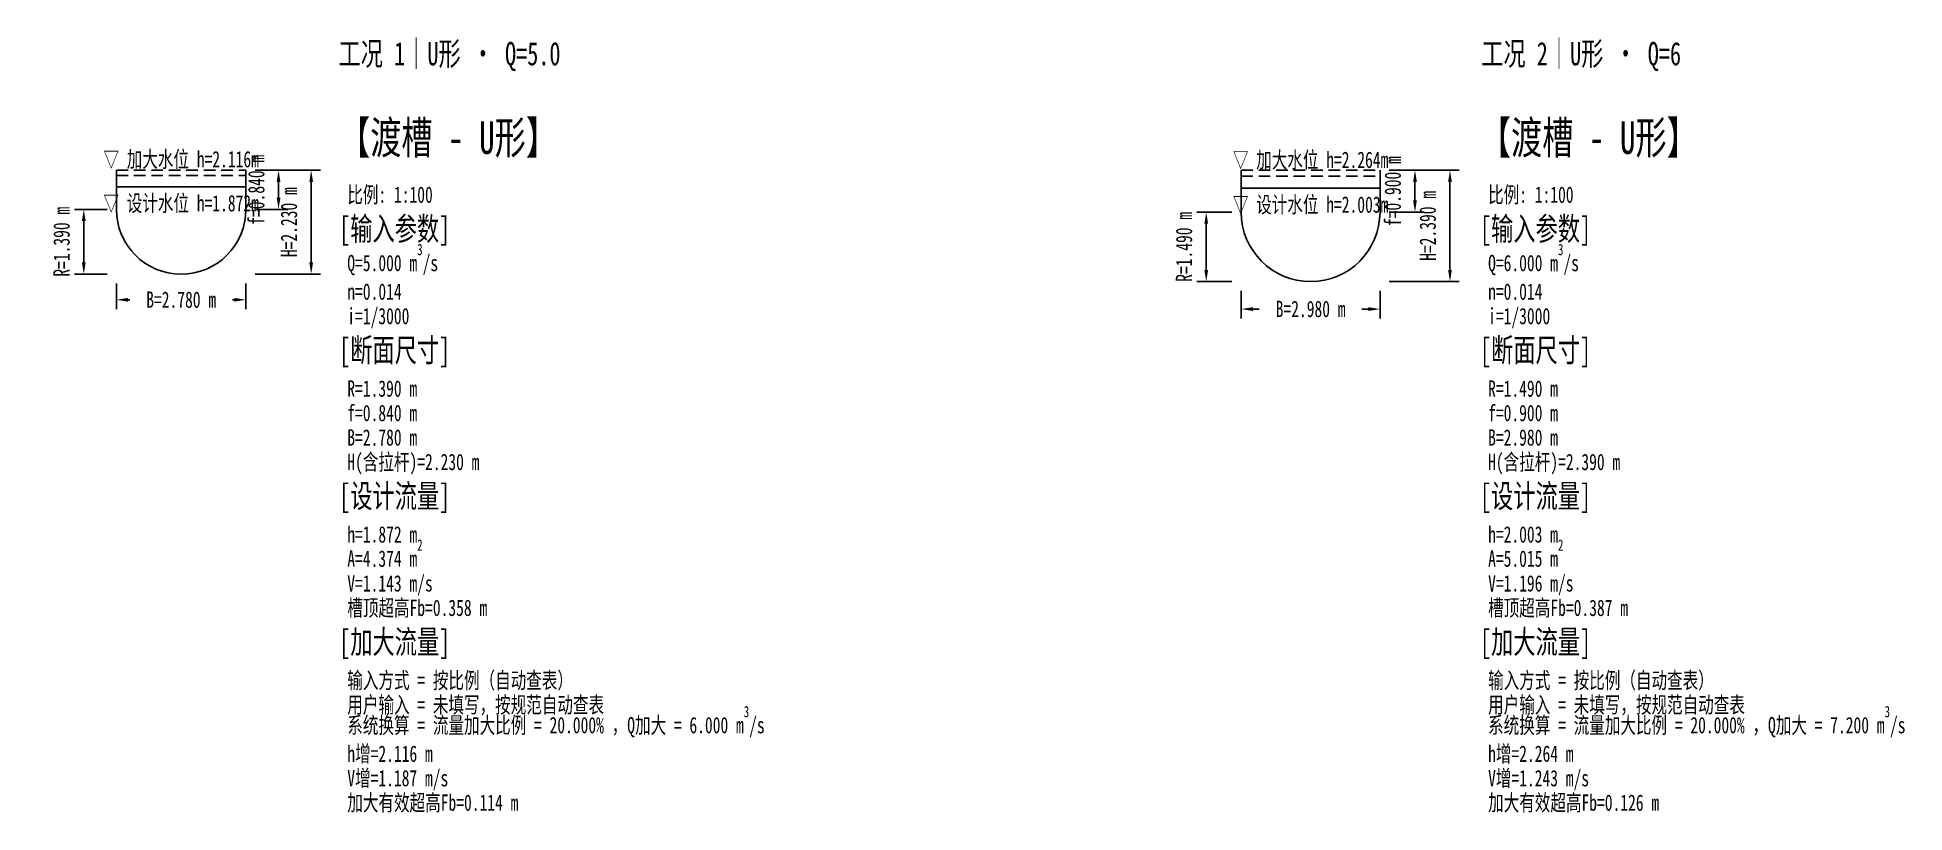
# Model space of a CAD drawing. Header units: millimetres. Extents: x 0 to 431, y -359 to 209.
# Drawn here: x 30 to 430.9, y 43.1 to 209.5 of the extents above.
import ezdxf
from ezdxf.enums import TextEntityAlignment as Align

# ---------------------------------------------------------------- set-up
doc = ezdxf.new("R2010")
doc.units = ezdxf.units.MM
doc.header["$LTSCALE"] = 5
doc.linetypes.add('DASHED', pattern=[0.75, 0.5, -0.25])
for name, color, linetype in [('工况1_加大水位', 4, 'Continuous'), ('工况1_参数文字', 3, 'Continuous'), ('工况1_尺寸标注', 2, 'Continuous'), ('工况1_设计水位', 5, 'Continuous'), ('工况1_轮廓线', 7, 'Continuous'), ('工况2_加大水位', 4, 'Continuous'), ('工况2_参数文字', 3, 'Continuous'), ('工况2_尺寸标注', 2, 'Continuous'), ('工况2_设计水位', 5, 'Continuous'), ('工况2_轮廓线', 7, 'Continuous')]:
    doc.layers.add(name, color=color, linetype=linetype)
doc.styles.add('FANGSONG', font='仿宋_GB2312', dxfattribs={"width": 0.7})
doc.dimstyles.new('CAD_DIM', dxfattribs={"dimtxt": 3.5, "dimasz": 2.5, "dimexe": 2, "dimexo": 2, "dimgap": 1, "dimtad": 1, "dimdec": 3, "dimtxsty": 'FANGSONG', "dimcen": 2.5, "dimazin": 3, "dimtfac": 1, "dimtmove": 0, "dimatfit": 3, "dimarcsym": 0})

# ---------------------------------------------------------------- blocks, each defined once
blk = doc.blocks.new('_CLOSEDFILLED')
at = {"color": 0, "linetype": 'ByBlock'}
blk.add_solid([(-1, 0.16), (0, 0), (-1, -0.16)], dxfattribs=at)
blk = doc.blocks.new('*D0')
at = {"transparency": 16777216}
for p, q in [((47.0056, 156.65), (47.0056, 151.1456)), ((74.8056, 156.65), (74.8056, 151.1456)), ((49.5056, 153.1456), (49.8806, 153.1456)), ((71.9306, 153.1456), (72.3056, 153.1456))]:
    blk.add_line(p, q, dxfattribs=at)
at = {"layer": 'Defpoints', "transparency": 16777216}
for p in [(47.0056, 158.65), (74.8056, 158.65), (47.0056, 153.1456)]:
    blk.add_point(p, dxfattribs=at)
at = {"layer": '工况1_尺寸标注', "transparency": 16777216, "xscale": 2.5, "yscale": 2.5, "rotation": 180}
blk.add_blockref('_CLOSEDFILLED', (47.0056, 153.1456), dxfattribs=at)
at = {"layer": '工况1_尺寸标注', "transparency": 16777216, "xscale": 2.5, "yscale": 2.5}
blk.add_blockref('_CLOSEDFILLED', (74.8056, 153.1456), dxfattribs=at)
at = {"layer": '工况1_尺寸标注', "transparency": 16777216, "insert": (60.9056, 153.1456), "char_height": 3.5, "attachment_point": 5, "style": 'FANGSONG'}
blk.add_mtext('B=2.780 m', dxfattribs=at)
blk = doc.blocks.new('*D4')
at = {"transparency": 16777216}
for p, q in [((76.8056, 180.95), (90.8168, 180.95)), ((88.8168, 161.15), (88.8168, 178.45)), ((76.8056, 158.65), (90.8168, 158.65))]:
    blk.add_line(p, q, dxfattribs=at)
at = {"layer": 'Defpoints', "transparency": 16777216}
for p in [(74.8056, 180.95), (74.8056, 158.65), (88.8168, 158.65)]:
    blk.add_point(p, dxfattribs=at)
at = {"layer": '工况1_尺寸标注', "transparency": 16777216, "xscale": 2.5, "yscale": 2.5}
for p, rotation in [((88.8168, 180.95), 90), ((88.8168, 158.65), 270)]:
    blk.add_blockref('_CLOSEDFILLED', p, dxfattribs=dict(at, rotation=rotation))
at = {"layer": '工况1_尺寸标注', "transparency": 16777216, "insert": (84.0668, 169.8), "char_height": 3.5, "attachment_point": 5, "rotation": 90, "style": 'FANGSONG'}
blk.add_mtext('H=2.230 m', dxfattribs=at)
blk = doc.blocks.new('*D5')
at = {"transparency": 16777216}
for p, q in [((288.4752, 155.05), (288.4752, 149.1496)), ((318.2752, 155.05), (318.2752, 149.1496)), ((290.9752, 151.1496), (292.3502, 151.1496)), ((314.4002, 151.1496), (315.7752, 151.1496))]:
    blk.add_line(p, q, dxfattribs=at)
at = {"layer": 'Defpoints', "transparency": 16777216}
for p in [(288.4752, 157.05), (318.2752, 157.05), (288.4752, 151.1496)]:
    blk.add_point(p, dxfattribs=at)
at = {"layer": '工况2_尺寸标注', "transparency": 16777216, "xscale": 2.5, "yscale": 2.5, "rotation": 180}
blk.add_blockref('_CLOSEDFILLED', (288.4752, 151.1496), dxfattribs=at)
at = {"layer": '工况2_尺寸标注', "transparency": 16777216, "xscale": 2.5, "yscale": 2.5}
blk.add_blockref('_CLOSEDFILLED', (318.2752, 151.1496), dxfattribs=at)
at = {"layer": '工况2_尺寸标注', "transparency": 16777216, "insert": (303.3752, 151.1496), "char_height": 3.5, "attachment_point": 5, "style": 'FANGSONG'}
blk.add_mtext('B=2.980 m', dxfattribs=at)
blk = doc.blocks.new('*D8')
at = {"transparency": 16777216}
for p, q in [((320.2752, 180.95), (335.2944, 180.95)), ((333.2944, 159.55), (333.2944, 178.45)), ((320.2752, 157.05), (335.2944, 157.05))]:
    blk.add_line(p, q, dxfattribs=at)
at = {"layer": 'Defpoints', "transparency": 16777216}
for p in [(318.2752, 180.95), (318.2752, 157.05), (333.2944, 157.05)]:
    blk.add_point(p, dxfattribs=at)
at = {"layer": '工况2_尺寸标注', "transparency": 16777216, "xscale": 2.5, "yscale": 2.5}
for p, rotation in [((333.2944, 180.95), 90), ((333.2944, 157.05), 270)]:
    blk.add_blockref('_CLOSEDFILLED', p, dxfattribs=dict(at, rotation=rotation))
at = {"layer": '工况2_尺寸标注', "transparency": 16777216, "insert": (328.5444, 169), "char_height": 3.5, "attachment_point": 5, "rotation": 90, "style": 'FANGSONG'}
blk.add_mtext('H=2.390 m', dxfattribs=at)

msp = doc.modelspace()

# ---------------------------------------------------------------- linework, layer by layer
at = {"layer": '工况1_加大水位', "linetype": 'DASHED'}
msp.add_line((47.0056, 179.8149), (74.8056, 179.8149), dxfattribs=at)
at = {"layer": '工况1_设计水位'}
msp.add_line((47.0056, 177.3676), (74.8056, 177.3676), dxfattribs=at)
at = {"layer": '工况1_轮廓线'}
for p, q in [((47.0056, 172.55), (47.0056, 180.95)), ((74.8056, 172.55), (74.8056, 180.95))]:
    msp.add_line(p, q, dxfattribs=at)
at = {"layer": '工况1_轮廓线', "linetype": 'DASHED'}
msp.add_line((47.0056, 180.95), (74.8056, 180.95), dxfattribs=at)
at = {"layer": '工况1_轮廓线'}
msp.add_arc((60.9056, 172.55), 13.9, 180, 360, dxfattribs=at)
at = {"layer": '工况2_加大水位', "linetype": 'DASHED'}
msp.add_line((288.4752, 179.6896), (318.2752, 179.6896), dxfattribs=at)
at = {"layer": '工况2_设计水位'}
msp.add_line((288.4752, 177.0756), (318.2752, 177.0756), dxfattribs=at)
at = {"layer": '工况2_轮廓线'}
for p, q in [((288.4752, 171.95), (288.4752, 180.95)), ((318.2752, 171.95), (318.2752, 180.95))]:
    msp.add_line(p, q, dxfattribs=at)
at = {"layer": '工况2_轮廓线', "linetype": 'DASHED'}
msp.add_line((288.4752, 180.95), (318.2752, 180.95), dxfattribs=at)
at = {"layer": '工况2_轮廓线'}
msp.add_arc((303.3752, 171.95), 14.9, 180, 360, dxfattribs=at)

# ---------------------------------------------------------------- texts
at = {"layer": '工况1_加大水位', "style": 'FANGSONG', "width": 0.7}
msp.add_text('▽ 加大水位 h=2.116m', height=3.5, dxfattribs=at).set_placement((60.9056, 181.5649), align=Align.CENTER)
at = {"layer": '工况1_参数文字', "style": 'FANGSONG', "width": 0.7}
msp.add_text('工况 1｜U形 · Q=5.0', height=5, dxfattribs=at).set_placement((118.5108, 203.45), align=Align.CENTER)
for s, height, p in [('【渡槽 - U形】', 7, (94.8216, 184.45)), ('比例: 1:100', 3.5, (96.5716, 173.95)), ('[输入参数]', 5, (94.8216, 165.9)), ('n=0.014', 3.5, (96.5716, 153.15)), ('i=1/3000', 3.5, (96.5716, 147.9)), ('[断面尺寸]', 5, (94.8216, 139.85)), ('R=1.390 m', 3.5, (96.5716, 132.35)), ('f=0.840 m', 3.5, (96.5716, 127.1)), ('B=2.780 m', 3.5, (96.5716, 121.85)), ('H(含拉杆)=2.230 m', 3.5, (96.5716, 116.6)), ('[设计流量]', 5, (94.8216, 108.55)), ('h=1.872 m', 3.5, (96.5716, 101.05)), ('V=1.143 m/s', 3.5, (96.5716, 90.55)), ('槽顶超高Fb=0.358 m', 3.5, (96.5716, 85.3)), ('[加大流量]', 5, (94.8216, 77.25)), ('输入方式 = 按比例（自动查表）', 3.5, (96.5716, 69.75)), ('用户输入 = 未填写，按规范自动查表', 3.5, (96.5716, 64.5)), ('h增=2.116 m', 3.5, (96.5716, 54)), ('V增=1.187 m/s', 3.5, (96.5716, 48.75)), ('加大有效超高Fb=0.114 m', 3.5, (96.5716, 43.5))]:
    msp.add_text(s, height=height, dxfattribs=at).set_placement(p)
at = {"layer": '工况1_参数文字', "char_height": 3.5, "attachment_point": 7, "style": 'FANGSONG'}
for s, insert in [('Q=5.000 m{\\H0.7x;\\S3^ ;}/s', (96.5716, 158.4)), ('A=4.374 m{\\H0.7x;\\S2^ ;}', (96.5716, 95.8)), ('系统换算 = 流量加大比例 = 20.000% ，Q加大 = 6.000 m{\\H0.7x;\\S3^ ;}/s', (96.5716, 59.25))]:
    msp.add_mtext(s, dxfattribs=dict(at, insert=insert))
at = {"layer": '工况1_设计水位', "style": 'FANGSONG', "width": 0.7}
msp.add_text('▽ 设计水位 h=1.872m', height=3.5, dxfattribs=at).set_placement((60.9056, 172.1176), align=Align.CENTER)
at = {"layer": '工况2_加大水位', "style": 'FANGSONG', "width": 0.7}
msp.add_text('▽ 加大水位 h=2.264m', height=3.5, dxfattribs=at).set_placement((303.3752, 181.4396), align=Align.CENTER)
at = {"layer": '工况2_参数文字', "style": 'FANGSONG', "width": 0.7}
msp.add_text('工况 2｜U形 · Q=6', height=5, dxfattribs=at).set_placement((361.4484, 203.45), align=Align.CENTER)
for s, height, p in [('【渡槽 - U形】', 7, (339.7312, 184.45)), ('比例: 1:100', 3.5, (341.4812, 173.95)), ('[输入参数]', 5, (339.7312, 165.9)), ('n=0.014', 3.5, (341.4812, 153.15)), ('i=1/3000', 3.5, (341.4812, 147.9)), ('[断面尺寸]', 5, (339.7312, 139.85)), ('R=1.490 m', 3.5, (341.4812, 132.35)), ('f=0.900 m', 3.5, (341.4812, 127.1)), ('B=2.980 m', 3.5, (341.4812, 121.85)), ('H(含拉杆)=2.390 m', 3.5, (341.4812, 116.6)), ('[设计流量]', 5, (339.7312, 108.55)), ('h=2.003 m', 3.5, (341.4812, 101.05)), ('V=1.196 m/s', 3.5, (341.4812, 90.55)), ('槽顶超高Fb=0.387 m', 3.5, (341.4812, 85.3)), ('[加大流量]', 5, (339.7312, 77.25)), ('输入方式 = 按比例（自动查表）', 3.5, (341.4812, 69.75)), ('用户输入 = 未填写，按规范自动查表', 3.5, (341.4812, 64.5)), ('h增=2.264 m', 3.5, (341.4812, 54)), ('V增=1.243 m/s', 3.5, (341.4812, 48.75)), ('加大有效超高Fb=0.126 m', 3.5, (341.4812, 43.5))]:
    msp.add_text(s, height=height, dxfattribs=at).set_placement(p)
at = {"layer": '工况2_参数文字', "char_height": 3.5, "attachment_point": 7, "style": 'FANGSONG'}
for s, insert in [('Q=6.000 m{\\H0.7x;\\S3^ ;}/s', (341.4812, 158.4)), ('A=5.015 m{\\H0.7x;\\S2^ ;}', (341.4812, 95.8)), ('系统换算 = 流量加大比例 = 20.000% ，Q加大 = 7.200 m{\\H0.7x;\\S3^ ;}/s', (341.4812, 59.25))]:
    msp.add_mtext(s, dxfattribs=dict(at, insert=insert))
at = {"layer": '工况2_设计水位', "style": 'FANGSONG', "width": 0.7}
msp.add_text('▽ 设计水位 h=2.003m', height=3.5, dxfattribs=at).set_placement((303.3752, 171.8256), align=Align.CENTER)

# ---------------------------------------------------------------- dimensions: what is measured, and where the dimension line sits
at = {"layer": '工况1_尺寸标注'}
for base, p1, p2, text in [((81.8112, 172.55), (74.8056, 172.55), (74.8056, 180.95), 'f=0.840 m'), ((40, 158.65), (47.0056, 158.65), (47.0056, 172.55), 'R=1.390 m')]:
    msp.add_linear_dim(base=base, p1=p1, p2=p2, angle=90, text=text, dimstyle='CAD_DIM', dxfattribs=at).render()
dim = msp.add_linear_dim(base=(88.8168, 158.65), p1=(74.8056, 158.65), p2=(74.8056, 180.95), angle=90, text='H=2.230 m', dimstyle='CAD_DIM', dxfattribs=at)
dim.commit()
dim.dimension.update_dxf_attribs({"geometry": '*D4', "text_midpoint": (84.0668, 169.8)})
dim = msp.add_linear_dim(base=(47.0056, 153.1456), p1=(47.0056, 158.65), p2=(74.8056, 158.65), text='B=2.780 m', dimstyle='CAD_DIM', dxfattribs=at)
dim.commit()
dim.dimension.update_dxf_attribs({"geometry": '*D0', "text_midpoint": (60.9056, 153.1456)})
at = {"layer": '工况2_尺寸标注'}
for base, p1, p2, text in [((325.7848, 171.95), (318.2752, 171.95), (318.2752, 180.95), 'f=0.900 m'), ((280.9656, 157.05), (288.4752, 157.05), (288.4752, 171.95), 'R=1.490 m')]:
    msp.add_linear_dim(base=base, p1=p1, p2=p2, angle=90, text=text, dimstyle='CAD_DIM', dxfattribs=at).render()
dim = msp.add_linear_dim(base=(333.2944, 157.05), p1=(318.2752, 157.05), p2=(318.2752, 180.95), angle=90, text='H=2.390 m', dimstyle='CAD_DIM', dxfattribs=at)
dim.commit()
dim.dimension.update_dxf_attribs({"geometry": '*D8', "text_midpoint": (328.5444, 169)})
dim = msp.add_linear_dim(base=(288.4752, 151.1496), p1=(288.4752, 157.05), p2=(318.2752, 157.05), text='B=2.980 m', dimstyle='CAD_DIM', dxfattribs=at)
dim.commit()
dim.dimension.update_dxf_attribs({"geometry": '*D5', "text_midpoint": (303.3752, 151.1496)})

doc.saveas('drawing.dxf')
